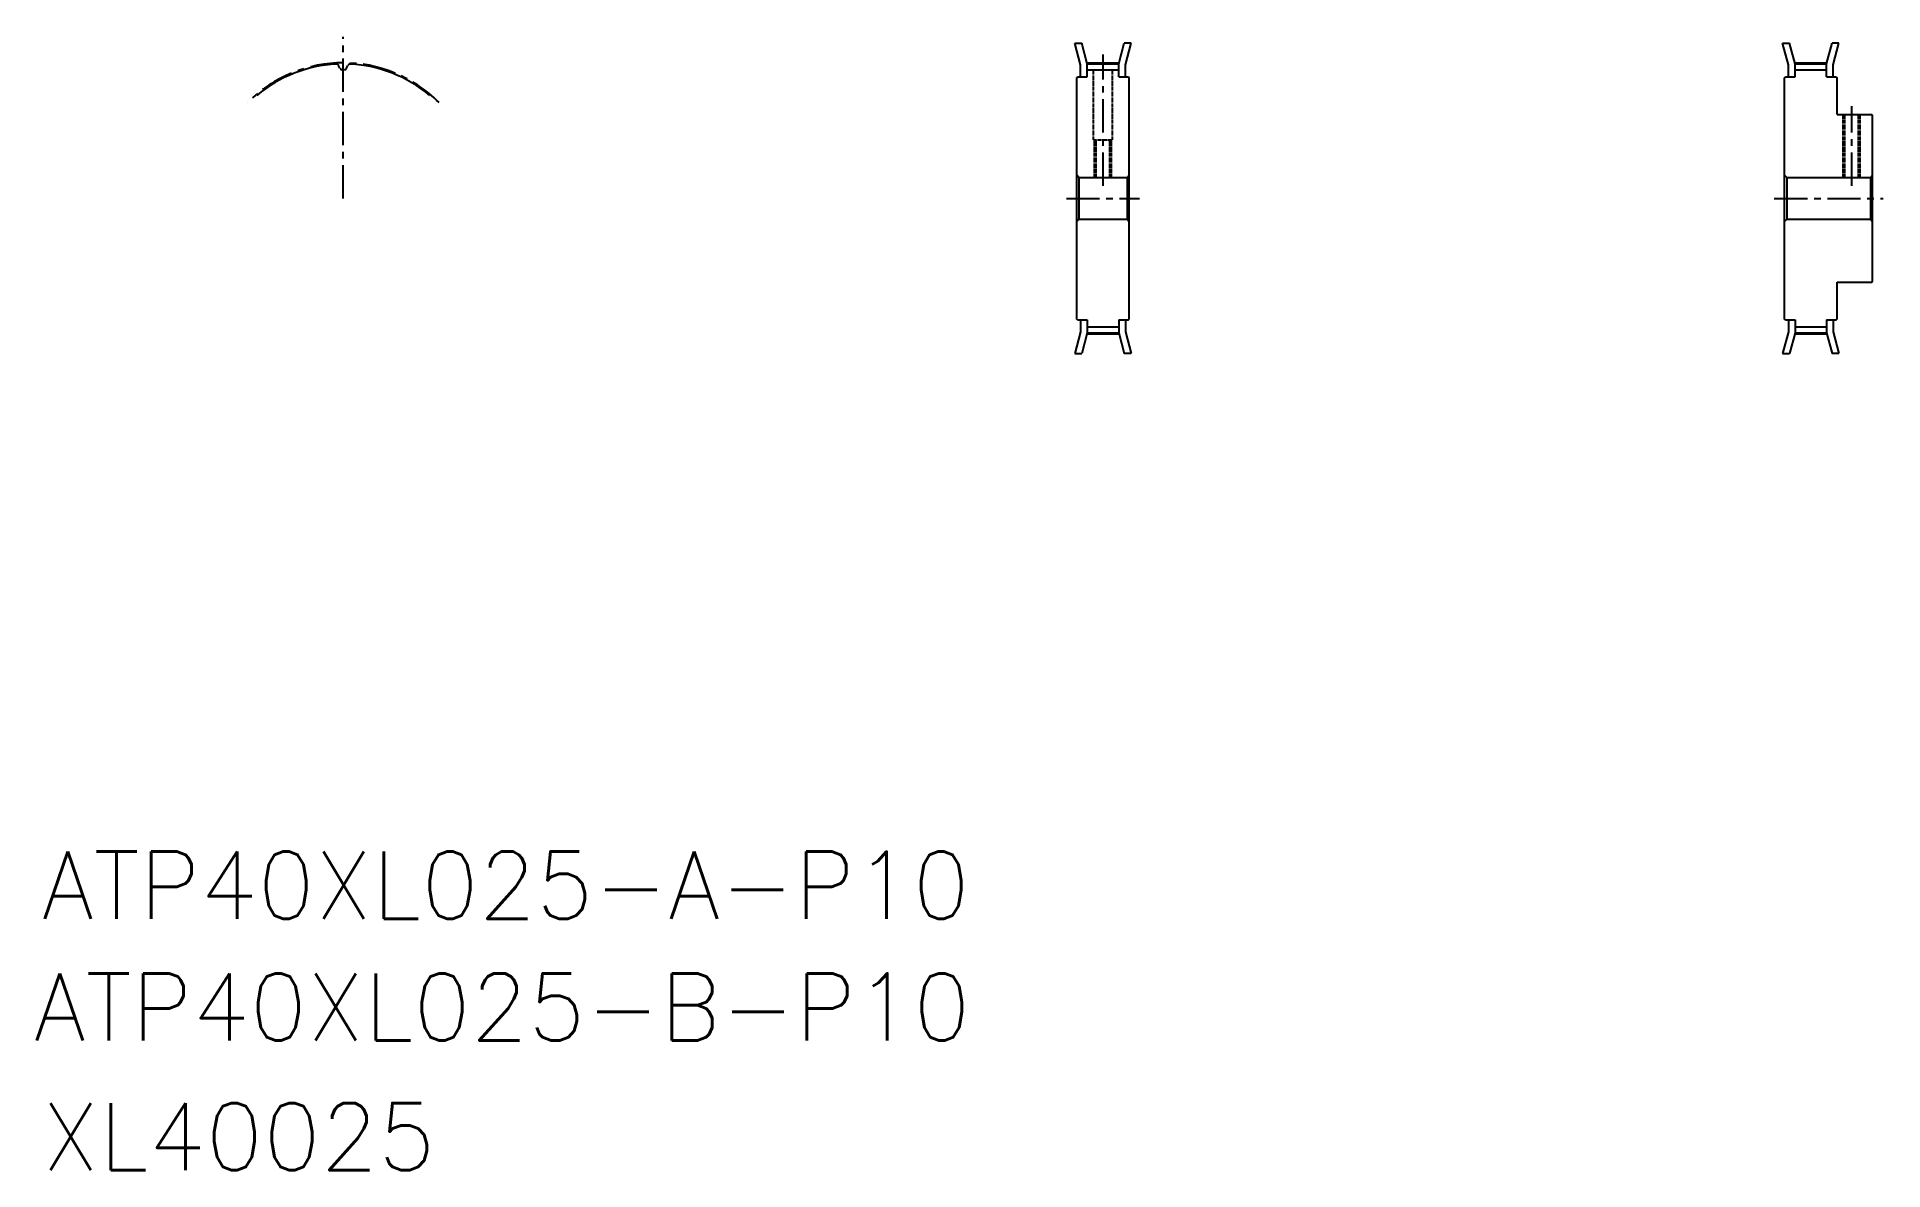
# Model space of a CAD drawing. Extents: x 62 to 503, y -108 to 162.
import ezdxf

# ---------------------------------------------------------------- set-up
doc = ezdxf.new("R2010")
doc.units = 0
doc.header["$LTSCALE"] = 0.25
doc.linetypes.add('CENTER', pattern=[50.8, 31.75, -6.35, 6.35, -6.35])
doc.linetypes.add('DASHED', pattern=[0.75, 0.5, -0.25])
doc.layers.get('0').update_dxf_attribs({"linetype": 'CONTINUOUS'})
doc.layers.add('CENTER', color=1, linetype='CENTER')
doc.styles.get("Standard").update_dxf_attribs({"font": 'txt', "bigfont": 'BIGFONT'})

msp = doc.modelspace()

# ---------------------------------------------------------------- linework, layer by layer
at = {"color": 7, "linetype": 'CONTINUOUS'}
for p, q in [((311.4, 155.45), (310.02, 160.57)), ((310.02, 160.57), (311.68, 160.57)), ((310.44, 160.57), (310.44, 160.57)), ((310.85, 160.57), (310.85, 160.57)), ((313, 155.66), (311.68, 160.57)), ((320.5, 155.66), (321.81, 160.57)), ((323.47, 160.57), (321.81, 160.57)), ((322.1, 155.45), (323.47, 160.57)), ((480.36, 155.45), (478.98, 160.57)), ((478.98, 160.57), (480.64, 160.57)), ((481.96, 155.66), (480.64, 160.57)), ((489.46, 155.66), (490.77, 160.57)), ((492.43, 160.57), (490.77, 160.57)), ((491.06, 155.45), (492.43, 160.57)), ((134.61, 154.61), (134.3, 155.26)), ((136.21, 154.61), (136.52, 155.26)), ((311.4, 152.57), (311.4, 155.45)), ((313, 155.66), (320.5, 155.66)), ((313, 152.57), (313, 155.66)), ((313, 154.26), (320.5, 154.26)), ((320.5, 152.57), (320.5, 155.66)), ((322.1, 152.57), (322.1, 155.45)), ((480.36, 152.57), (480.36, 155.45)), ((481.96, 155.66), (489.46, 155.66)), ((481.96, 152.57), (481.96, 155.66)), ((481.96, 154.26), (489.46, 154.26)), ((489.46, 152.57), (489.46, 155.66)), ((491.06, 152.57), (491.06, 155.45)), ((310.5, 152.37), (310.7, 152.57)), ((310.5, 94.77), (310.5, 152.37)), ((310.7, 152.57), (313, 152.57)), ((320.5, 152.57), (322.8, 152.57)), ((322.8, 152.57), (323, 152.37)), ((323, 94.77), (323, 152.37)), ((479.46, 152.37), (479.66, 152.57)), ((479.46, 94.77), (479.46, 152.37)), ((479.66, 152.57), (481.96, 152.57)), ((489.46, 152.57), (491.76, 152.57)), ((491.76, 152.57), (491.96, 152.37)), ((491.96, 143.57), (491.96, 152.37)), ((491.96, 143.57), (500.26, 143.57)), ((500.26, 143.57), (500.46, 143.37)), ((500.46, 103.77), (500.46, 143.37)), ((311, 128.57), (310.5, 129.07)), ((311, 128.57), (322.5, 128.57)), ((311, 128.57), (311, 118.57)), ((322.5, 128.57), (323, 129.07)), ((322.5, 128.57), (322.5, 118.57)), ((479.96, 128.57), (479.46, 129.07)), ((479.96, 128.57), (479.96, 118.57)), ((479.96, 128.57), (499.96, 128.57)), ((499.96, 128.57), (500.46, 129.07)), ((499.96, 128.57), (499.96, 118.57)), ((311, 118.57), (310.5, 118.07)), ((311, 118.57), (322.5, 118.57)), ((322.5, 118.57), (323, 118.07)), ((479.96, 118.57), (479.46, 118.07)), ((479.96, 118.57), (499.96, 118.57)), ((499.96, 118.57), (500.46, 118.07)), ((491.96, 94.77), (491.96, 103.57)), ((491.96, 103.57), (500.26, 103.57)), ((500.26, 103.57), (500.46, 103.77)), ((310.7, 94.57), (310.5, 94.77)), ((310.7, 94.57), (313, 94.57)), ((311.4, 94.57), (311.4, 91.7)), ((313, 94.57), (313, 91.49)), ((313, 92.89), (320.5, 92.89)), ((320.5, 94.57), (322.8, 94.57)), ((320.5, 94.57), (320.5, 91.49)), ((322.1, 94.57), (322.1, 91.7)), ((322.8, 94.57), (323, 94.77)), ((479.66, 94.57), (479.46, 94.77)), ((479.66, 94.57), (481.96, 94.57)), ((480.36, 94.57), (480.36, 91.7)), ((481.96, 94.57), (481.96, 91.49)), ((481.96, 92.89), (489.46, 92.89)), ((489.46, 94.57), (489.46, 91.49)), ((489.46, 94.57), (491.76, 94.57)), ((491.06, 94.57), (491.06, 91.7)), ((491.76, 94.57), (491.96, 94.77)), ((311.4, 91.7), (310.02, 86.57)), ((313, 91.49), (311.68, 86.57)), ((313, 91.49), (320.5, 91.49)), ((320.5, 91.49), (321.81, 86.57)), ((322.1, 91.7), (323.47, 86.57)), ((480.36, 91.7), (478.98, 86.57)), ((481.96, 91.49), (480.64, 86.57)), ((481.96, 91.49), (489.46, 91.49)), ((489.46, 91.49), (490.77, 86.57)), ((491.06, 91.7), (492.43, 86.57)), ((310.02, 86.57), (311.68, 86.57)), ((323.47, 86.57), (321.81, 86.57)), ((478.98, 86.57), (480.64, 86.57)), ((492.43, 86.57), (490.77, 86.57))]:
    msp.add_line(p, q, dxfattribs=at)
at = {"color": 3, "linetype": 'DASHED'}
for p, q in [((314.5, 137.57), (314.5, 154.26)), ((319, 137.57), (319, 154.26)), ((493.46, 128.57), (493.46, 143.57)), ((493.83, 128.57), (493.83, 143.57)), ((497.08, 128.57), (497.08, 143.57)), ((497.46, 128.57), (497.46, 143.57)), ((314.5, 137.57), (319, 137.57)), ((314.75, 128.57), (314.75, 137.57)), ((315.13, 128.57), (315.13, 137.57)), ((318.37, 128.57), (318.37, 137.57)), ((318.75, 128.57), (318.75, 137.57))]:
    msp.add_line(p, q, dxfattribs=at)
at = {"color": 7, "linetype": 'CONTINUOUS'}
for centre, radius, start, end in [((135.41, 123.57), 32.09, 93.0216, 130), ((133.75, 155.01), 0.61, 25, 93.0216), ((135.16, 154.87), 0.61, 205, 270.4559), ((135.41, 123.57), 30.69, 89.5441, 90.4559), ((135.66, 154.87), 0.61, 269.5441, 335), ((137.07, 155.01), 0.61, 86.9784, 155), ((135.41, 123.57), 32.09, 50, 86.9784)]:
    msp.add_arc(centre, radius, start, end, dxfattribs=at)
at = {"layer": 'CENTER', "color": 1, "linetype": 'CENTER'}
for p, q in [((135.41, 123.57), (135.41, 162.1)), ((313, 155.91), (320.5, 155.91)), ((316.75, 126.57), (316.75, 157.91)), ((481.96, 155.91), (489.46, 155.91)), ((495.46, 126.57), (495.46, 145.57)), ((308, 123.57), (325.5, 123.57)), ((476.96, 123.57), (502.96, 123.57)), ((313, 91.23), (320.5, 91.23)), ((481.96, 91.23), (489.46, 91.23))]:
    msp.add_line(p, q, dxfattribs=at)
msp.add_arc((135.41, 123.57), 32.34, 45, 135, dxfattribs=at)

# ---------------------------------------------------------------- texts
at = {"color": 7, "linetype": 'CONTINUOUS'}
for s, p in [('ATP40XL025-A-P10', (63.48, -48.35)), ('ATP40XL025-B-P10', (61.59, -77.41)), ('XL40025', (63.48, -108.35))]:
    msp.add_text(s, height=16, dxfattribs=at).set_placement(p)

doc.saveas('drawing.dxf')
